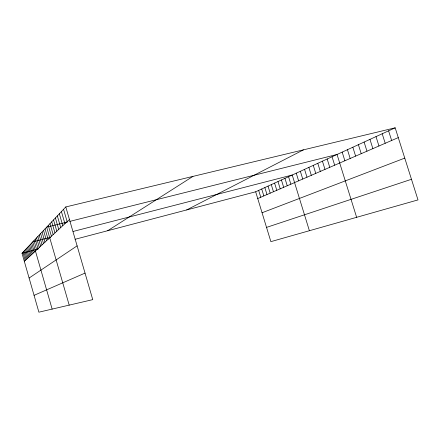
<?xml version="1.0" encoding="UTF-8"?>
<svg xmlns="http://www.w3.org/2000/svg" width="440" height="440" viewBox="0 0 440 440"><rect width="100%" height="100%" fill="white"/><g stroke="black" fill="none" stroke-linecap="round" stroke-linejoin="round"><path stroke-width="0.66" d="M65.797 206.938L92.752 299.635L38.891 312.18L22 253.264L65.797 206.938L395.17 127.82L418 199.909L270.875 241.648L255.668 191.785L395.17 127.82M24.299 261.272L69.454 219.516M29.101 278.031L77.116 245.85M107.684 230.72L192.946 176.396M186.676 209.935L303.468 149.847M34.062 295.339L85.036 273.091M257.736 198.566L398.272 137.61M262.059 212.757L404.762 158.109M266.53 227.403L411.472 179.289M22 253.264L38.308 248.969M75.07 239.299L255.668 191.785M50.606 237.254L32.797 241.841L52.14 309.095M73.09 231.462L292.232 175.016L309.392 230.72M67.843 221.87L46.668 227.172L69.196 305.124M69.79 221.386L337.046 154.473L356.637 217.316M388.591 130.834L391.644 140.487M382.206 133.766L385.209 143.281M375.997 136.609L378.95 145.992M369.963 139.376L372.873 148.627M364.1 142.065L366.966 151.19M358.391 144.683L361.213 153.687M352.841 147.23L355.619 156.112M347.435 149.705L350.174 158.472M342.172 152.119L344.872 160.771M332.046 156.761L334.675 165.198M327.179 158.994L329.769 167.327M322.427 161.172L324.984 169.4M317.796 163.295L320.32 171.424M313.275 165.369L315.766 173.399M308.864 167.393L311.322 175.323M304.557 169.367L306.983 177.205M300.355 171.292L302.748 179.047M296.247 173.179L298.611 180.84M288.558 176.704L290.862 184.201M284.955 178.354L287.238 185.774M281.43 179.971L283.685 187.314M277.976 181.555L280.209 188.821M274.593 183.106L276.798 190.3M271.282 184.624L273.46 191.747M268.031 186.115L270.193 193.166M264.847 187.572L266.987 194.557M261.728 189.002L263.841 195.921M258.665 190.41L260.761 197.257M63.564 209.303L67.15 221.645M61.413 211.58L64.933 223.696M59.34 213.769L62.794 225.676M57.338 215.886L60.731 227.585M55.402 217.932L58.735 229.427M53.537 219.907L56.81 231.209M51.733 221.815L54.951 232.931M49.99 223.657L53.152 234.591M48.301 225.445L51.409 236.203M45.084 228.85L48.092 239.267M43.549 230.472L46.514 240.73M42.064 232.045L44.979 242.149M40.617 233.569L43.489 243.524M39.221 235.048L42.048 244.86M37.862 236.489L40.645 246.158M36.542 237.886L39.287 247.412M35.255 239.239L37.961 248.639M34.012 240.559L36.674 249.827M31.691 243.012L34.287 252.038M30.613 244.156L33.176 253.066M29.563 245.267L32.087 254.067M28.534 246.351L31.031 255.046M27.533 247.412L29.997 255.998M26.554 248.446L28.991 256.933M25.602 249.453L28.006 257.84M24.668 250.437L27.049 258.731M23.76 251.4L26.109 259.595M22.869 252.34L25.19 260.447"/></g></svg>
